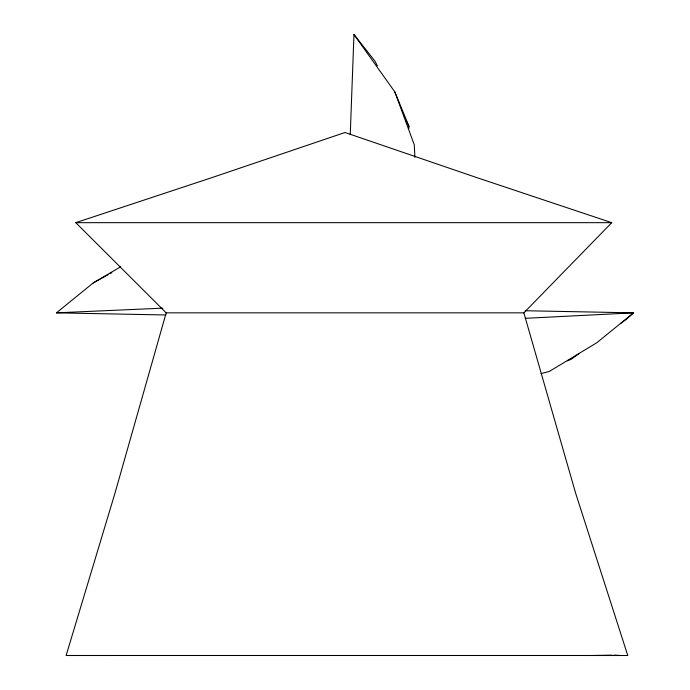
<?xml version="1.0" encoding="UTF-8"?>
<svg xmlns="http://www.w3.org/2000/svg" width="690" height="690" viewBox="0 0 690 690"><rect width="100%" height="100%" fill="white"/><g stroke="black" fill="none" stroke-linecap="round" stroke-linejoin="round"><path stroke-width="1.03" d="M350.253 134.636L353.961 34.5L374.894 61.039L377.361 65.757M166.187 312.846L114.98 493.186L66.128 655.5L627.771 655.5L575.633 493.186L523.865 312.846L611.745 222.672L476.747 177.589L345 132.497L212.003 177.589L75.771 222.672L166.187 312.846L523.865 312.846M165.954 314.976L56.451 312.846L93.202 282.943L120.759 266.728M579.031 353.616L571.277 359.24L567.344 360.879M620.379 323.636L626.408 319.263L633.549 312.846L525.125 310.733M93.202 282.943L108.063 274.698M109.926 273.671L111.78 272.636M541.072 373.583L549.335 371.427L596.798 342.74L633.549 312.846L525.176 318.332M56.451 312.846L162.857 308.154M592.65 655.5L611.995 655.164M75.771 222.672L611.745 222.672M69.742 655.5L110.012 655.5M584.973 655.5L620.189 655.5L614.143 655.129M353.961 34.5L394.844 91.925L408.903 126.123L409.015 128.262M405.953 120.465L408.903 126.123M394.844 91.925L414.259 144.753L414.914 157.355"/></g></svg>
